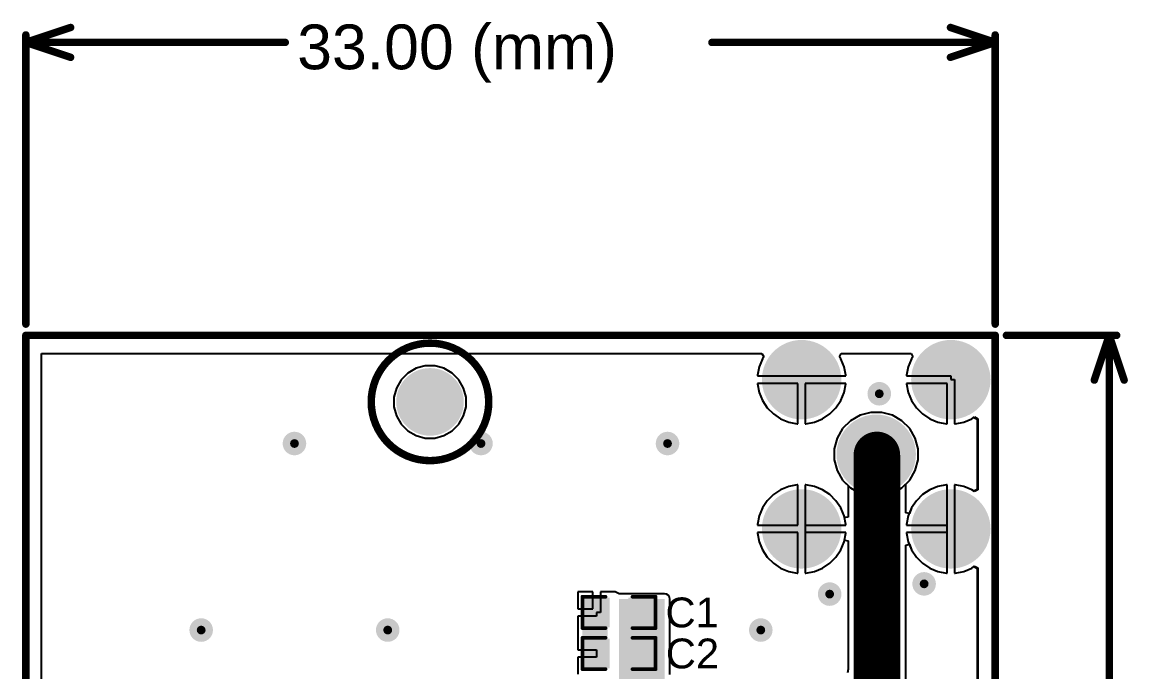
# Model space of a CAD drawing. Header units: millimetres. Extents: x -0.01 to 1.51, y -0.14 to 2.37.
# Drawn here: x -0.005 to 1.477, y 1.503 to 2.374 of the extents above; entities that cross this region are included whole.
import ezdxf

# ---------------------------------------------------------------- set-up
doc = ezdxf.new("R2010")
doc.units = ezdxf.units.MM
doc.header["$MEASUREMENT"] = 0
for name, color, linetype in [('BottomLayer', 5, 'Continuous'), ('BottomSolder', 6, 'Continuous'), ('Mechanical1', 6, 'Continuous'), ('Mechanical2', 216, 'Continuous'), ('MultiLayer', 9, 'Continuous'), ('PadHoleLayer', 156, 'Continuous'), ('TopLayer', 1, 'Continuous'), ('TopOverlay', 2, 'Continuous'), ('TopPaste', 8, 'Continuous'), ('TopSolder', 216, 'Continuous'), ('ViaHoleLayer', 16, 'Continuous')]:
    doc.layers.add(name, color=color, linetype=linetype)
doc.styles.add('Arial', font='', dxfattribs={"height": 0.2})
doc.styles.get('Arial').set_extended_font_data('Arial')

# ---------------------------------------------------------------- blocks, each defined once
blk = doc.blocks.new('HJ_SMA508__B_6')
at = {"layer": 'BottomLayer'}
h = blk.add_hatch(color=5, dxfattribs=at)
edge = h.paths.add_edge_path()
edge.add_arc((-0.1, 0.1), 0.0492, 0, 360)
h = blk.add_hatch(color=5, dxfattribs=at)
edge = h.paths.add_edge_path()
edge.add_arc((0.1, 0.1), 0.0492, 0, 360)
h = blk.add_hatch(color=5, dxfattribs=at)
edge = h.paths.add_edge_path()
edge.add_arc((0, 0), 0.0492, 0, 360)
h = blk.add_hatch(color=5, dxfattribs=at)
edge = h.paths.add_edge_path()
edge.add_arc((-0.1, -0.1), 0.0492, 0, 360)
h = blk.add_hatch(color=5, dxfattribs=at)
edge = h.paths.add_edge_path()
edge.add_arc((0.1, -0.1), 0.0492, 0, 360)
at = {"layer": 'BottomSolder'}
h = blk.add_hatch(color=6, dxfattribs=at)
edge = h.paths.add_edge_path()
edge.add_arc((-0.1, 0.1), 0.0532, 0, 360)
h = blk.add_hatch(color=6, dxfattribs=at)
edge = h.paths.add_edge_path()
edge.add_arc((0.1, 0.1), 0.0532, 0, 360)
h = blk.add_hatch(color=6, dxfattribs=at)
edge = h.paths.add_edge_path()
edge.add_arc((0, 0), 0.0532, 0, 360)
h = blk.add_hatch(color=6, dxfattribs=at)
edge = h.paths.add_edge_path()
edge.add_arc((-0.1, -0.1), 0.0532, 0, 360)
h = blk.add_hatch(color=6, dxfattribs=at)
edge = h.paths.add_edge_path()
edge.add_arc((0.1, -0.1), 0.0532, 0, 360)
at = {"layer": 'MultiLayer'}
h = blk.add_hatch(color=9, dxfattribs=at)
edge = h.paths.add_edge_path()
edge.add_arc((-0.1, 0.1), 0.0492, 0, 360)
h = blk.add_hatch(color=9, dxfattribs=at)
edge = h.paths.add_edge_path()
edge.add_arc((0.1, 0.1), 0.0492, 0, 360)
h = blk.add_hatch(color=9, dxfattribs=at)
edge = h.paths.add_edge_path()
edge.add_arc((0, 0), 0.0492, 0, 360)
h = blk.add_hatch(color=9, dxfattribs=at)
edge = h.paths.add_edge_path()
edge.add_arc((-0.1, -0.1), 0.0492, 0, 360)
h = blk.add_hatch(color=9, dxfattribs=at)
edge = h.paths.add_edge_path()
edge.add_arc((0.1, -0.1), 0.0492, 0, 360)
at = {"layer": 'PadHoleLayer'}
h = blk.add_hatch(color=156, dxfattribs=at)
edge = h.paths.add_edge_path()
edge.add_arc((-0.1, 0.1), 0.0295, 0, 360)
h = blk.add_hatch(color=156, dxfattribs=at)
edge = h.paths.add_edge_path()
edge.add_arc((0.1, 0.1), 0.0295, 0, 360)
h = blk.add_hatch(color=156, dxfattribs=at)
edge = h.paths.add_edge_path()
edge.add_arc((0, 0), 0.0276, 0, 360)
h = blk.add_hatch(color=156, dxfattribs=at)
edge = h.paths.add_edge_path()
edge.add_arc((-0.1, -0.1), 0.0295, 0, 360)
h = blk.add_hatch(color=156, dxfattribs=at)
edge = h.paths.add_edge_path()
edge.add_arc((0.1, -0.1), 0.0295, 0, 360)
at = {"layer": 'TopLayer'}
h = blk.add_hatch(color=1, dxfattribs=at)
edge = h.paths.add_edge_path()
edge.add_arc((-0.1, 0.1), 0.0492, 0, 360)
h = blk.add_hatch(color=1, dxfattribs=at)
edge = h.paths.add_edge_path()
edge.add_arc((0.1, 0.1), 0.0492, 0, 360)
h = blk.add_hatch(color=1, dxfattribs=at)
edge = h.paths.add_edge_path()
edge.add_arc((0, 0), 0.0492, 0, 360)
h = blk.add_hatch(color=1, dxfattribs=at)
edge = h.paths.add_edge_path()
edge.add_arc((-0.1, -0.1), 0.0492, 0, 360)
h = blk.add_hatch(color=1, dxfattribs=at)
edge = h.paths.add_edge_path()
edge.add_arc((0.1, -0.1), 0.0492, 0, 360)
at = {"layer": 'TopSolder'}
h = blk.add_hatch(color=216, dxfattribs=at)
edge = h.paths.add_edge_path()
edge.add_arc((-0.1, 0.1), 0.0532, 0, 360)
h = blk.add_hatch(color=216, dxfattribs=at)
edge = h.paths.add_edge_path()
edge.add_arc((0.1, 0.1), 0.0532, 0, 360)
h = blk.add_hatch(color=216, dxfattribs=at)
edge = h.paths.add_edge_path()
edge.add_arc((0, 0), 0.0532, 0, 360)
h = blk.add_hatch(color=216, dxfattribs=at)
edge = h.paths.add_edge_path()
edge.add_arc((-0.1, -0.1), 0.0532, 0, 360)
h = blk.add_hatch(color=216, dxfattribs=at)
edge = h.paths.add_edge_path()
edge.add_arc((0.1, -0.1), 0.0532, 0, 360)
blk = doc.blocks.new('C___0603_8')
at = {"layer": 'TopLayer'}
for points in [[(-0.015, 0.0175), (-0.015, -0.0175), (-0.045, -0.0175), (-0.045, 0.0175)], [(0.045, 0.0175), (0.045, -0.0175), (0.015, -0.0175), (0.015, 0.0175)]]:
    blk.add_hatch(color=1, dxfattribs=at).paths.add_polyline_path(points)
at = {"layer": 'TopPaste'}
for points in [[(-0.015, 0.0175), (-0.015, -0.0175), (-0.045, -0.0175), (-0.045, 0.0175)], [(0.045, 0.0175), (0.045, -0.0175), (0.015, -0.0175), (0.015, 0.0175)]]:
    blk.add_hatch(color=8, dxfattribs=at).paths.add_polyline_path(points)
at = {"layer": 'TopSolder'}
for points in [[(-0.0126, 0.0199), (-0.0126, -0.0199), (-0.0474, -0.0199), (-0.0474, 0.0199)], [(0.0474, 0.0199), (0.0474, -0.0199), (0.0126, -0.0199), (0.0126, 0.0199)]]:
    blk.add_hatch(color=216, dxfattribs=at).paths.add_polyline_path(points)
at = {"layer": 'TopOverlay', "const_width": 0.005}
for points in [[(-0.049, 0.021), (-0.049, -0.021)], [(-0.018, 0.021), (-0.049, 0.021)], [(0.049, 0.021), (0.018, 0.021)], [(0.049, 0.021), (0.049, -0.021)], [(-0.018, -0.021), (-0.049, -0.021)], [(0.049, -0.021), (0.018, -0.021)]]:
    blk.add_lwpolyline(points, dxfattribs=at)
at = {"layer": 'TopOverlay', "const_width": 0.0025}
for points in [[(-0.0503, 0.021, 1), (-0.0478, 0.021, 1)], [(-0.0503, 0.021, 1), (-0.0478, 0.021, 1)], [(-0.0192, 0.021, 1), (-0.0168, 0.021, 1)], [(0.0168, 0.021, 1), (0.0192, 0.021, 1)], [(0.0478, 0.021, 1), (0.0503, 0.021, 1)], [(0.0478, 0.021, 1), (0.0503, 0.021, 1)], [(-0.0503, -0.021, 1), (-0.0478, -0.021, 1)], [(-0.0503, -0.021, 1), (-0.0478, -0.021, 1)], [(-0.0192, -0.021, 1), (-0.0168, -0.021, 1)], [(0.0168, -0.021, 1), (0.0192, -0.021, 1)], [(0.0478, -0.021, 1), (0.0503, -0.021, 1)], [(0.0478, -0.021, 1), (0.0503, -0.021, 1)]]:
    blk.add_lwpolyline(points, format="xyb", close=True, dxfattribs=at)
blk = doc.blocks.new('C___0603_9')
at = {"layer": 'TopLayer'}
for points in [[(-0.015, 0.0175), (-0.015, -0.0175), (-0.045, -0.0175), (-0.045, 0.0175)], [(0.045, 0.0175), (0.045, -0.0175), (0.015, -0.0175), (0.015, 0.0175)]]:
    blk.add_hatch(color=1, dxfattribs=at).paths.add_polyline_path(points)
at = {"layer": 'TopPaste'}
for points in [[(-0.015, 0.0175), (-0.015, -0.0175), (-0.045, -0.0175), (-0.045, 0.0175)], [(0.045, 0.0175), (0.045, -0.0175), (0.015, -0.0175), (0.015, 0.0175)]]:
    blk.add_hatch(color=8, dxfattribs=at).paths.add_polyline_path(points)
at = {"layer": 'TopSolder'}
for points in [[(-0.0126, 0.0199), (-0.0126, -0.0199), (-0.0474, -0.0199), (-0.0474, 0.0199)], [(0.0474, 0.0199), (0.0474, -0.0199), (0.0126, -0.0199), (0.0126, 0.0199)]]:
    blk.add_hatch(color=216, dxfattribs=at).paths.add_polyline_path(points)
at = {"layer": 'TopOverlay', "const_width": 0.005}
for points in [[(-0.049, -0.021), (-0.049, 0.021)], [(-0.049, 0.021), (-0.018, 0.021)], [(0.018, 0.021), (0.049, 0.021)], [(0.049, -0.021), (0.049, 0.021)], [(-0.049, -0.021), (-0.018, -0.021)], [(0.018, -0.021), (0.049, -0.021)]]:
    blk.add_lwpolyline(points, dxfattribs=at)
at = {"layer": 'TopOverlay', "const_width": 0.0025}
for points in [[(-0.0503, 0.021, 1), (-0.0478, 0.021, 1)], [(-0.0503, 0.021, 1), (-0.0478, 0.021, 1)], [(-0.0192, 0.021, 1), (-0.0168, 0.021, 1)], [(0.0168, 0.021, 1), (0.0192, 0.021, 1)], [(0.0478, 0.021, 1), (0.0503, 0.021, 1)], [(0.0478, 0.021, 1), (0.0503, 0.021, 1)], [(-0.0503, -0.021, 1), (-0.0478, -0.021, 1)], [(-0.0503, -0.021, 1), (-0.0478, -0.021, 1)], [(-0.0192, -0.021, 1), (-0.0168, -0.021, 1)], [(0.0168, -0.021, 1), (0.0192, -0.021, 1)], [(0.0478, -0.021, 1), (0.0503, -0.021, 1)], [(0.0478, -0.021, 1), (0.0503, -0.021, 1)]]:
    blk.add_lwpolyline(points, format="xyb", close=True, dxfattribs=at)

msp = doc.modelspace()

# ---------------------------------------------------------------- hatches: boundary and pattern name
at = {"layer": 'BottomLayer'}
h = msp.add_hatch(color=5, dxfattribs=at)
edge = h.paths.add_edge_path()
edge.add_arc((0.5417, 1.8652), 0.0413, 0, 360)
h = msp.add_hatch(color=5, dxfattribs=at)
edge = h.paths.add_edge_path()
edge.add_arc((1.1438, 1.8761), 0.0118, 0, 360)
h = msp.add_hatch(color=5, dxfattribs=at)
edge = h.paths.add_edge_path()
edge.add_arc((0.36, 1.8094), 0.0118, 0, 360)
h = msp.add_hatch(color=5, dxfattribs=at)
edge = h.paths.add_edge_path()
edge.add_arc((0.61, 1.8094), 0.0118, 0, 360)
h = msp.add_hatch(color=5, dxfattribs=at)
edge = h.paths.add_edge_path()
edge.add_arc((0.86, 1.8094), 0.0118, 0, 360)
h = msp.add_hatch(color=5, dxfattribs=at)
edge = h.paths.add_edge_path()
edge.add_arc((1.2039, 1.6213), 0.0118, 0, 360)
h = msp.add_hatch(color=5, dxfattribs=at)
edge = h.paths.add_edge_path()
edge.add_arc((1.0773, 1.6076), 0.0118, 0, 360)
h = msp.add_hatch(color=5, dxfattribs=at)
edge = h.paths.add_edge_path()
edge.add_arc((0.235, 1.5594), 0.0118, 0, 360)
h = msp.add_hatch(color=5, dxfattribs=at)
edge = h.paths.add_edge_path()
edge.add_arc((0.485, 1.5594), 0.0118, 0, 360)
h = msp.add_hatch(color=5, dxfattribs=at)
edge = h.paths.add_edge_path()
edge.add_arc((0.985, 1.5594), 0.0118, 0, 360)
at = {"layer": 'BottomSolder'}
h = msp.add_hatch(color=6, dxfattribs=at)
edge = h.paths.add_edge_path()
edge.add_arc((0.5417, 1.8652), 0.0453, 0, 360)
h = msp.add_hatch(color=6, dxfattribs=at)
edge = h.paths.add_edge_path()
edge.add_arc((1.1438, 1.8761), 0.0158, 0, 360)
h = msp.add_hatch(color=6, dxfattribs=at)
edge = h.paths.add_edge_path()
edge.add_arc((0.36, 1.8094), 0.0158, 0, 360)
h = msp.add_hatch(color=6, dxfattribs=at)
edge = h.paths.add_edge_path()
edge.add_arc((0.61, 1.8094), 0.0158, 0, 360)
h = msp.add_hatch(color=6, dxfattribs=at)
edge = h.paths.add_edge_path()
edge.add_arc((0.86, 1.8094), 0.0158, 0, 360)
h = msp.add_hatch(color=6, dxfattribs=at)
edge = h.paths.add_edge_path()
edge.add_arc((1.2039, 1.6213), 0.0158, 0, 360)
h = msp.add_hatch(color=6, dxfattribs=at)
edge = h.paths.add_edge_path()
edge.add_arc((1.0773, 1.6076), 0.0158, 0, 360)
h = msp.add_hatch(color=6, dxfattribs=at)
edge = h.paths.add_edge_path()
edge.add_arc((0.235, 1.5594), 0.0158, 0, 360)
h = msp.add_hatch(color=6, dxfattribs=at)
edge = h.paths.add_edge_path()
edge.add_arc((0.485, 1.5594), 0.0158, 0, 360)
h = msp.add_hatch(color=6, dxfattribs=at)
edge = h.paths.add_edge_path()
edge.add_arc((0.985, 1.5594), 0.0158, 0, 360)
at = {"layer": 'MultiLayer'}
h = msp.add_hatch(color=9, dxfattribs=at)
edge = h.paths.add_edge_path()
edge.add_arc((0.5417, 1.8652), 0.0413, 0, 360)
at = {"layer": 'PadHoleLayer'}
h = msp.add_hatch(color=156, dxfattribs=at)
edge = h.paths.add_edge_path()
edge.add_arc((0.5417, 1.8652), 0.0413, 0, 360)
at = {"layer": 'TopLayer'}
h = msp.add_hatch(color=1, dxfattribs=at)
edge = h.paths.add_edge_path()
edge.add_arc((0.5417, 1.8652), 0.0413, 0, 360)
h = msp.add_hatch(color=1, dxfattribs=at)
edge = h.paths.add_edge_path()
edge.add_arc((1.1438, 1.8761), 0.0118, 0, 360)
h = msp.add_hatch(color=1, dxfattribs=at)
edge = h.paths.add_edge_path()
edge.add_arc((0.36, 1.8094), 0.0118, 0, 360)
h = msp.add_hatch(color=1, dxfattribs=at)
edge = h.paths.add_edge_path()
edge.add_arc((0.61, 1.8094), 0.0118, 0, 360)
h = msp.add_hatch(color=1, dxfattribs=at)
edge = h.paths.add_edge_path()
edge.add_arc((0.86, 1.8094), 0.0118, 0, 360)
h = msp.add_hatch(color=1, dxfattribs=at)
edge = h.paths.add_edge_path()
edge.add_arc((1.2039, 1.6213), 0.0118, 0, 360)
h = msp.add_hatch(color=1, dxfattribs=at)
edge = h.paths.add_edge_path()
edge.add_arc((1.0773, 1.6076), 0.0118, 0, 360)
for points in [[(0.746, 1.509), (0.78, 1.509), (0.78, 1.603), (0.746, 1.603)], [(0.795, 1.356), (0.856, 1.356), (0.856, 1.601), (0.795, 1.601)]]:
    msp.add_hatch(color=1, dxfattribs=at).paths.add_polyline_path(points)
h = msp.add_hatch(color=1, dxfattribs=at)
edge = h.paths.add_edge_path()
edge.add_arc((0.235, 1.5594), 0.0118, 0, 360)
h = msp.add_hatch(color=1, dxfattribs=at)
edge = h.paths.add_edge_path()
edge.add_arc((0.485, 1.5594), 0.0118, 0, 360)
h = msp.add_hatch(color=1, dxfattribs=at)
edge = h.paths.add_edge_path()
edge.add_arc((0.985, 1.5594), 0.0118, 0, 360)
at = {"layer": 'TopSolder'}
h = msp.add_hatch(color=216, dxfattribs=at)
edge = h.paths.add_edge_path()
edge.add_arc((0.5417, 1.8652), 0.0453, 0, 360)
h = msp.add_hatch(color=216, dxfattribs=at)
edge = h.paths.add_edge_path()
edge.add_arc((1.1438, 1.8761), 0.0158, 0, 360)
h = msp.add_hatch(color=216, dxfattribs=at)
edge = h.paths.add_edge_path()
edge.add_arc((0.36, 1.8094), 0.0158, 0, 360)
h = msp.add_hatch(color=216, dxfattribs=at)
edge = h.paths.add_edge_path()
edge.add_arc((0.61, 1.8094), 0.0158, 0, 360)
h = msp.add_hatch(color=216, dxfattribs=at)
edge = h.paths.add_edge_path()
edge.add_arc((0.86, 1.8094), 0.0158, 0, 360)
h = msp.add_hatch(color=216, dxfattribs=at)
edge = h.paths.add_edge_path()
edge.add_arc((1.2039, 1.6213), 0.0158, 0, 360)
h = msp.add_hatch(color=216, dxfattribs=at)
edge = h.paths.add_edge_path()
edge.add_arc((1.0773, 1.6076), 0.0158, 0, 360)
h = msp.add_hatch(color=216, dxfattribs=at)
edge = h.paths.add_edge_path()
edge.add_arc((0.235, 1.5594), 0.0158, 0, 360)
h = msp.add_hatch(color=216, dxfattribs=at)
edge = h.paths.add_edge_path()
edge.add_arc((0.485, 1.5594), 0.0158, 0, 360)
h = msp.add_hatch(color=216, dxfattribs=at)
edge = h.paths.add_edge_path()
edge.add_arc((0.985, 1.5594), 0.0158, 0, 360)
at = {"layer": 'ViaHoleLayer'}
h = msp.add_hatch(color=16, dxfattribs=at)
edge = h.paths.add_edge_path()
edge.add_arc((1.1438, 1.8761), 0.00591, 0, 360)
h = msp.add_hatch(color=16, dxfattribs=at)
edge = h.paths.add_edge_path()
edge.add_arc((0.36, 1.8094), 0.00591, 0, 360)
h = msp.add_hatch(color=16, dxfattribs=at)
edge = h.paths.add_edge_path()
edge.add_arc((0.61, 1.8094), 0.00591, 0, 360)
h = msp.add_hatch(color=16, dxfattribs=at)
edge = h.paths.add_edge_path()
edge.add_arc((0.86, 1.8094), 0.00591, 0, 360)
h = msp.add_hatch(color=16, dxfattribs=at)
edge = h.paths.add_edge_path()
edge.add_arc((1.2039, 1.6213), 0.00591, 0, 360)
h = msp.add_hatch(color=16, dxfattribs=at)
edge = h.paths.add_edge_path()
edge.add_arc((1.0773, 1.6076), 0.00591, 0, 360)
h = msp.add_hatch(color=16, dxfattribs=at)
edge = h.paths.add_edge_path()
edge.add_arc((0.235, 1.5594), 0.00591, 0, 360)
h = msp.add_hatch(color=16, dxfattribs=at)
edge = h.paths.add_edge_path()
edge.add_arc((0.485, 1.5594), 0.00591, 0, 360)
h = msp.add_hatch(color=16, dxfattribs=at)
edge = h.paths.add_edge_path()
edge.add_arc((0.985, 1.5594), 0.00591, 0, 360)

# ---------------------------------------------------------------- linework, layer by layer
at = {"layer": 'BottomLayer'}
for p, q in [((0.021, 0.046), (0.021, 1.93)), ((0.021, 1.93), (0.9866, 1.93)), ((0.9866, 1.93), (0.9889, 1.9256)), ((1.0905, 1.9256), (1.0928, 1.93)), ((1.0928, 1.93), (1.1866, 1.93)), ((1.1866, 1.93), (1.1889, 1.9256)), ((0.5353, 1.9135), (0.523, 1.9102)), ((0.548, 1.9135), (0.5353, 1.9135)), ((0.5603, 1.9102), (0.548, 1.9135)), ((0.9827, 1.9123), (0.9805, 1.9008)), ((0.9872, 1.923), (0.9827, 1.9123)), ((0.9889, 1.9256), (0.9872, 1.923)), ((1.0922, 1.923), (1.0905, 1.9256)), ((1.0966, 1.9123), (1.0922, 1.923)), ((1.0989, 1.9008), (1.0966, 1.9123)), ((1.1827, 1.9123), (1.1805, 1.9008)), ((1.1872, 1.923), (1.1827, 1.9123)), ((1.1889, 1.9256), (1.1872, 1.923)), ((0.512, 1.9039), (0.503, 1.8949)), ((0.523, 1.9102), (0.512, 1.9039)), ((0.5713, 1.9039), (0.5603, 1.9102)), ((0.5803, 1.8949), (0.5713, 1.9039)), ((0.9805, 1.9008), (0.9805, 1.9)), ((0.9805, 1.9), (1.0397, 1.9)), ((1.0397, 1.9), (1.0989, 1.9)), ((1.0989, 1.9), (1.0989, 1.9008)), ((1.1805, 1.9008), (1.1805, 1.9)), ((1.1805, 1.9), (1.2397, 1.9)), ((1.2397, 1.9), (1.2397, 1.895)), ((0.4966, 1.8838), (0.4933, 1.8715)), ((0.503, 1.8949), (0.4966, 1.8838)), ((0.5867, 1.8838), (0.5803, 1.8949)), ((0.59, 1.8715), (0.5867, 1.8838)), ((1.0347, 1.89), (0.9805, 1.89)), ((0.9805, 1.89), (0.9805, 1.8892)), ((0.9805, 1.8892), (0.9827, 1.8777)), ((1.0347, 1.8358), (1.0347, 1.89)), ((1.0989, 1.89), (1.0447, 1.89)), ((1.0447, 1.89), (1.0447, 1.8358)), ((1.0966, 1.8777), (1.0989, 1.8892)), ((1.0989, 1.8892), (1.0989, 1.89)), ((1.2347, 1.89), (1.1805, 1.89)), ((1.1805, 1.89), (1.1805, 1.8892)), ((1.1805, 1.8892), (1.1827, 1.8777)), ((1.2347, 1.8358), (1.2347, 1.89)), ((1.2397, 1.895), (1.2447, 1.895)), ((1.2447, 1.895), (1.2447, 1.8358)), ((0.4933, 1.8715), (0.4933, 1.8588)), ((0.59, 1.8588), (0.59, 1.8715)), ((0.9827, 1.8777), (0.9872, 1.867)), ((1.0922, 1.867), (1.0966, 1.8777)), ((1.1827, 1.8777), (1.1872, 1.867)), ((0.4933, 1.8588), (0.4966, 1.8465)), ((0.5867, 1.8465), (0.59, 1.8588)), ((0.9872, 1.867), (0.9937, 1.8573)), ((0.9937, 1.8573), (1.0019, 1.849)), ((1.0774, 1.849), (1.0857, 1.8573)), ((1.0857, 1.8573), (1.0922, 1.867)), ((1.1872, 1.867), (1.1937, 1.8573)), ((1.1937, 1.8573), (1.2019, 1.849)), ((0.4966, 1.8465), (0.503, 1.8355)), ((0.5803, 1.8355), (0.5867, 1.8465)), ((1.0019, 1.849), (1.0116, 1.8425)), ((1.0116, 1.8425), (1.0224, 1.8381)), ((1.0224, 1.8381), (1.0339, 1.8358)), ((1.0455, 1.8358), (1.057, 1.8381)), ((1.057, 1.8381), (1.0677, 1.8425)), ((1.0677, 1.8425), (1.0774, 1.849)), ((1.1052, 1.84), (1.0947, 1.8295)), ((1.118, 1.8474), (1.1052, 1.84)), ((1.1323, 1.8512), (1.118, 1.8474)), ((1.1471, 1.8512), (1.1323, 1.8512)), ((1.1614, 1.8474), (1.1471, 1.8512)), ((1.1742, 1.84), (1.1614, 1.8474)), ((1.1847, 1.8295), (1.1742, 1.84)), ((1.2019, 1.849), (1.2116, 1.8425)), ((1.2116, 1.8425), (1.2224, 1.8381)), ((1.2224, 1.8381), (1.2339, 1.8358)), ((1.2455, 1.8358), (1.257, 1.8381)), ((1.257, 1.8381), (1.2677, 1.8425)), ((1.2677, 1.8425), (1.2706, 1.8444)), ((1.2706, 1.8444), (1.275, 1.8421)), ((1.275, 1.8421), (1.275, 1.7479)), ((0.503, 1.8355), (0.512, 1.8265)), ((0.512, 1.8265), (0.523, 1.8201)), ((0.5603, 1.8201), (0.5713, 1.8265)), ((0.5713, 1.8265), (0.5803, 1.8355)), ((1.0339, 1.8358), (1.0347, 1.8358)), ((1.0447, 1.8358), (1.0455, 1.8358)), ((1.0947, 1.8295), (1.0873, 1.8167)), ((1.1921, 1.8167), (1.1847, 1.8295)), ((1.2339, 1.8358), (1.2347, 1.8358)), ((1.2447, 1.8358), (1.2455, 1.8358)), ((0.523, 1.8201), (0.5353, 1.8168)), ((0.5353, 1.8168), (0.548, 1.8168)), ((0.548, 1.8168), (0.5603, 1.8201)), ((1.0873, 1.8167), (1.0835, 1.8024)), ((1.1959, 1.8024), (1.1921, 1.8167)), ((1.0835, 1.8024), (1.0835, 1.7876)), ((1.1959, 1.7876), (1.1959, 1.8024)), ((1.0835, 1.7876), (1.0873, 1.7733)), ((1.1921, 1.7733), (1.1959, 1.7876)), ((1.0873, 1.7733), (1.0947, 1.7605)), ((1.1847, 1.7605), (1.1921, 1.7733)), ((1.0224, 1.7519), (1.0116, 1.7475)), ((1.0339, 1.7542), (1.0224, 1.7519)), ((1.0347, 1.7542), (1.0339, 1.7542)), ((1.0347, 1.7), (1.0347, 1.7542)), ((1.0455, 1.7542), (1.0447, 1.7542)), ((1.0447, 1.7542), (1.0447, 1.7)), ((1.057, 1.7519), (1.0455, 1.7542)), ((1.0677, 1.7475), (1.057, 1.7519)), ((1.0947, 1.7605), (1.1052, 1.75)), ((1.1052, 1.75), (1.118, 1.7426)), ((1.1614, 1.7426), (1.1742, 1.75)), ((1.1742, 1.75), (1.1847, 1.7605)), ((1.2224, 1.7519), (1.2116, 1.7475)), ((1.2339, 1.7542), (1.2224, 1.7519)), ((1.2347, 1.7542), (1.2339, 1.7542)), ((1.2347, 1.7), (1.2347, 1.7542)), ((1.2455, 1.7542), (1.2447, 1.7542)), ((1.2447, 1.7542), (1.2447, 1.695)), ((1.257, 1.7519), (1.2455, 1.7542)), ((1.2677, 1.7475), (1.257, 1.7519)), ((1.0019, 1.741), (0.9937, 1.7327)), ((1.0116, 1.7475), (1.0019, 1.741)), ((1.0774, 1.741), (1.0677, 1.7475)), ((1.0857, 1.7327), (1.0774, 1.741)), ((1.118, 1.7426), (1.1323, 1.7388)), ((1.1323, 1.7388), (1.1471, 1.7388)), ((1.1471, 1.7388), (1.1614, 1.7426)), ((1.2019, 1.741), (1.1937, 1.7327)), ((1.2116, 1.7475), (1.2019, 1.741)), ((1.2706, 1.7456), (1.2677, 1.7475)), ((1.275, 1.7479), (1.2706, 1.7456)), ((0.9872, 1.723), (0.9827, 1.7123)), ((0.9937, 1.7327), (0.9872, 1.723)), ((1.0922, 1.723), (1.0857, 1.7327)), ((1.0966, 1.7123), (1.0922, 1.723)), ((1.1872, 1.723), (1.1827, 1.7123)), ((1.1937, 1.7327), (1.1872, 1.723)), ((0.9827, 1.7123), (0.9805, 1.7008)), ((1.0989, 1.7008), (1.0966, 1.7123)), ((1.1827, 1.7123), (1.1805, 1.7008)), ((0.9805, 1.7008), (0.9805, 1.7)), ((0.9805, 1.7), (1.0347, 1.7)), ((1.0347, 1.69), (0.9805, 1.69)), ((0.9805, 1.69), (0.9805, 1.6892)), ((1.0347, 1.6358), (1.0347, 1.69)), ((1.0447, 1.7), (1.0989, 1.7)), ((1.0989, 1.69), (1.0447, 1.69)), ((1.0447, 1.69), (1.0447, 1.6358)), ((1.0989, 1.7), (1.0989, 1.7008)), ((1.0989, 1.6892), (1.0989, 1.69)), ((1.1805, 1.7008), (1.1805, 1.7)), ((1.1805, 1.7), (1.2347, 1.7)), ((1.2347, 1.69), (1.1805, 1.69)), ((1.1805, 1.69), (1.1805, 1.6892)), ((1.2347, 1.6358), (1.2347, 1.69)), ((1.2447, 1.695), (1.2447, 1.6358)), ((0.9805, 1.6892), (0.9827, 1.6777)), ((0.9827, 1.6777), (0.9872, 1.667)), ((1.0922, 1.667), (1.0966, 1.6777)), ((1.0966, 1.6777), (1.0989, 1.6892)), ((1.1805, 1.6892), (1.1827, 1.6777)), ((1.1827, 1.6777), (1.1872, 1.667)), ((0.9872, 1.667), (0.9937, 1.6573)), ((1.0857, 1.6573), (1.0922, 1.667)), ((1.1872, 1.667), (1.1937, 1.6573)), ((0.9937, 1.6573), (1.0019, 1.649)), ((1.0019, 1.649), (1.0116, 1.6425)), ((1.0677, 1.6425), (1.0774, 1.649)), ((1.0774, 1.649), (1.0857, 1.6573)), ((1.1937, 1.6573), (1.2019, 1.649)), ((1.2019, 1.649), (1.2116, 1.6425)), ((1.0116, 1.6425), (1.0224, 1.6381)), ((1.0224, 1.6381), (1.0339, 1.6358)), ((1.0339, 1.6358), (1.0347, 1.6358)), ((1.0447, 1.6358), (1.0455, 1.6358)), ((1.0455, 1.6358), (1.057, 1.6381)), ((1.057, 1.6381), (1.0677, 1.6425)), ((1.2116, 1.6425), (1.2224, 1.6381)), ((1.2224, 1.6381), (1.2339, 1.6358)), ((1.2339, 1.6358), (1.2347, 1.6358)), ((1.2447, 1.6358), (1.2455, 1.6358)), ((1.2455, 1.6358), (1.257, 1.6381)), ((1.257, 1.6381), (1.2677, 1.6425)), ((1.2677, 1.6425), (1.2706, 1.6444)), ((1.2706, 1.6444), (1.275, 1.6421)), ((1.275, 1.6421), (1.275, 0.046))]:
    msp.add_line(p, q, dxfattribs=at)
at = {"layer": 'Mechanical1', "const_width": 0.01}
for points in [[(0, 2.347), (0.06, 2.367)], [(1.2392, 2.367), (1.2992, 2.347)], [(0, 1.9694), (0, 2.357)], [(1.2992, 1.9694), (1.2992, 2.357)], [(0, 2.347), (0.06, 2.327)], [(0, 2.347), (0.3477, 2.347)], [(0.9195, 2.347), (1.2992, 2.347)], [(1.2392, 2.327), (1.2992, 2.347)], [(1.3142, 1.9544), (1.462, 1.9544)], [(1.432, 1.8944), (1.452, 1.9544)], [(1.452, 1.9544), (1.472, 1.8944)], [(1.452, 1.1811), (1.452, 1.9544)]]:
    msp.add_lwpolyline(points, dxfattribs=at)
at = {"layer": 'Mechanical1', "const_width": 0.005}
for points in [[(0.0575, 2.367, 1), (0.0625, 2.367, 1)], [(1.2367, 2.367, 1), (1.2417, 2.367, 1)], [(-0.0025, 2.357, 1), (0.0025, 2.357, 1)], [(1.2967, 2.357, 1), (1.3017, 2.357, 1)], [(-0.0025, 2.347, 1), (0.0025, 2.347, 1)], [(-0.0025, 2.347, 1), (0.0025, 2.347, 1)], [(-0.0025, 2.347, 1), (0.0025, 2.347, 1)], [(0.3452, 2.347, 1), (0.3502, 2.347, 1)], [(0.917, 2.347, 1), (0.922, 2.347, 1)], [(1.2967, 2.347, 1), (1.3017, 2.347, 1)], [(1.2967, 2.347, 1), (1.3017, 2.347, 1)], [(1.2967, 2.347, 1), (1.3017, 2.347, 1)], [(0.0575, 2.327, 1), (0.0625, 2.327, 1)], [(1.2367, 2.327, 1), (1.2417, 2.327, 1)], [(-0.0025, 1.9694, 1), (0.0025, 1.9694, 1)], [(1.2967, 1.9694, 1), (1.3017, 1.9694, 1)], [(1.3117, 1.9544, 1), (1.3167, 1.9544, 1)], [(1.4495, 1.9544, 1), (1.4545, 1.9544, 1)], [(1.4495, 1.9544, 1), (1.4545, 1.9544, 1)], [(1.4495, 1.9544, 1), (1.4545, 1.9544, 1)], [(1.4595, 1.9544, 1), (1.4645, 1.9544, 1)], [(1.4295, 1.8944, 1), (1.4345, 1.8944, 1)], [(1.4695, 1.8944, 1), (1.4745, 1.8944, 1)]]:
    msp.add_lwpolyline(points, format="xyb", close=True, dxfattribs=at)
at = {"layer": 'Mechanical2', "const_width": 0.01}
for points in [[(0, 1.9544), (1.2992, 1.9544)], [(0, 0), (0, 1.9544)], [(1.2992, 0), (1.2992, 1.9544)]]:
    msp.add_lwpolyline(points, dxfattribs=at)
at = {"layer": 'Mechanical2', "const_width": 0.005}
for points in [[(-0.0025, 1.9544, 1), (0.0025, 1.9544, 1)], [(-0.0025, 1.9544, 1), (0.0025, 1.9544, 1)], [(1.2967, 1.9544, 1), (1.3017, 1.9544, 1)], [(1.2967, 1.9544, 1), (1.3017, 1.9544, 1)]]:
    msp.add_lwpolyline(points, format="xyb", close=True, dxfattribs=at)
at = {"layer": 'TopLayer'}
for p, q in [((0.021, 0.046), (0.021, 1.93)), ((0.021, 1.93), (0.9866, 1.93)), ((0.9866, 1.93), (0.9889, 1.9256)), ((1.0905, 1.9256), (1.0928, 1.93)), ((1.0928, 1.93), (1.1866, 1.93)), ((1.1866, 1.93), (1.1889, 1.9256)), ((0.5353, 1.9135), (0.523, 1.9102)), ((0.548, 1.9135), (0.5353, 1.9135)), ((0.5603, 1.9102), (0.548, 1.9135)), ((0.9827, 1.9123), (0.9805, 1.9008)), ((0.9872, 1.923), (0.9827, 1.9123)), ((0.9889, 1.9256), (0.9872, 1.923)), ((1.0922, 1.923), (1.0905, 1.9256)), ((1.0966, 1.9123), (1.0922, 1.923)), ((1.0989, 1.9008), (1.0966, 1.9123)), ((1.1827, 1.9123), (1.1805, 1.9008)), ((1.1872, 1.923), (1.1827, 1.9123)), ((1.1889, 1.9256), (1.1872, 1.923)), ((0.512, 1.9039), (0.503, 1.8949)), ((0.523, 1.9102), (0.512, 1.9039)), ((0.5713, 1.9039), (0.5603, 1.9102)), ((0.5803, 1.8949), (0.5713, 1.9039)), ((0.9805, 1.9008), (0.9805, 1.9)), ((0.9805, 1.9), (1.0397, 1.9)), ((1.0397, 1.9), (1.0989, 1.9)), ((1.0989, 1.9), (1.0989, 1.9008)), ((1.1805, 1.9008), (1.1805, 1.9)), ((1.1805, 1.9), (1.2397, 1.9)), ((1.2397, 1.9), (1.2397, 1.895)), ((0.4966, 1.8838), (0.4933, 1.8715)), ((0.503, 1.8949), (0.4966, 1.8838)), ((0.5867, 1.8838), (0.5803, 1.8949)), ((0.59, 1.8715), (0.5867, 1.8838)), ((1.0347, 1.89), (0.9805, 1.89)), ((0.9805, 1.89), (0.9805, 1.8892)), ((0.9805, 1.8892), (0.9827, 1.8777)), ((1.0347, 1.8358), (1.0347, 1.89)), ((1.0989, 1.89), (1.0447, 1.89)), ((1.0447, 1.89), (1.0447, 1.8358)), ((1.0966, 1.8777), (1.0989, 1.8892)), ((1.0989, 1.8892), (1.0989, 1.89)), ((1.2347, 1.89), (1.1805, 1.89)), ((1.1805, 1.89), (1.1805, 1.8892)), ((1.1805, 1.8892), (1.1827, 1.8777)), ((1.2347, 1.8358), (1.2347, 1.89)), ((1.2397, 1.895), (1.2447, 1.895)), ((1.2447, 1.895), (1.2447, 1.8358)), ((0.4933, 1.8715), (0.4933, 1.8588)), ((0.59, 1.8588), (0.59, 1.8715)), ((0.9827, 1.8777), (0.9872, 1.867)), ((1.0922, 1.867), (1.0966, 1.8777)), ((1.1827, 1.8777), (1.1872, 1.867)), ((0.4933, 1.8588), (0.4966, 1.8465)), ((0.5867, 1.8465), (0.59, 1.8588)), ((0.9872, 1.867), (0.9937, 1.8573)), ((0.9937, 1.8573), (1.0019, 1.849)), ((1.0774, 1.849), (1.0857, 1.8573)), ((1.0857, 1.8573), (1.0922, 1.867)), ((1.1872, 1.867), (1.1937, 1.8573)), ((1.1937, 1.8573), (1.2019, 1.849)), ((0.4966, 1.8465), (0.503, 1.8355)), ((0.5803, 1.8355), (0.5867, 1.8465)), ((1.0019, 1.849), (1.0116, 1.8425)), ((1.0116, 1.8425), (1.0224, 1.8381)), ((1.0224, 1.8381), (1.0339, 1.8358)), ((1.0455, 1.8358), (1.057, 1.8381)), ((1.057, 1.8381), (1.0677, 1.8425)), ((1.0677, 1.8425), (1.0774, 1.849)), ((1.1052, 1.84), (1.0947, 1.8295)), ((1.118, 1.8474), (1.1052, 1.84)), ((1.1323, 1.8512), (1.118, 1.8474)), ((1.1471, 1.8512), (1.1323, 1.8512)), ((1.1614, 1.8474), (1.1471, 1.8512)), ((1.1742, 1.84), (1.1614, 1.8474)), ((1.1847, 1.8295), (1.1742, 1.84)), ((1.2019, 1.849), (1.2116, 1.8425)), ((1.2116, 1.8425), (1.2224, 1.8381)), ((1.2224, 1.8381), (1.2339, 1.8358)), ((1.2455, 1.8358), (1.257, 1.8381)), ((1.257, 1.8381), (1.2677, 1.8425)), ((1.2677, 1.8425), (1.2716, 1.8451)), ((1.2716, 1.8451), (1.276, 1.8427)), ((1.276, 1.8427), (1.276, 1.7473)), ((0.503, 1.8355), (0.512, 1.8265)), ((0.512, 1.8265), (0.523, 1.8201)), ((0.5603, 1.8201), (0.5713, 1.8265)), ((0.5713, 1.8265), (0.5803, 1.8355)), ((1.0339, 1.8358), (1.0347, 1.8358)), ((1.0447, 1.8358), (1.0455, 1.8358)), ((1.0947, 1.8295), (1.0873, 1.8167)), ((1.1921, 1.8167), (1.1847, 1.8295)), ((1.2339, 1.8358), (1.2347, 1.8358)), ((1.2447, 1.8358), (1.2455, 1.8358)), ((0.523, 1.8201), (0.5353, 1.8168)), ((0.5353, 1.8168), (0.548, 1.8168)), ((0.548, 1.8168), (0.5603, 1.8201)), ((1.0873, 1.8167), (1.0835, 1.8024)), ((1.1959, 1.8024), (1.1921, 1.8167)), ((1.0835, 1.8024), (1.0835, 1.7876)), ((1.1959, 1.7876), (1.1959, 1.8024)), ((1.0835, 1.7876), (1.0873, 1.7733)), ((1.1921, 1.7733), (1.1959, 1.7876)), ((1.0873, 1.7733), (1.0947, 1.7605)), ((1.1847, 1.7605), (1.1921, 1.7733)), ((1.0224, 1.7519), (1.0116, 1.7475)), ((1.0339, 1.7542), (1.0224, 1.7519)), ((1.0347, 1.7542), (1.0339, 1.7542)), ((1.0347, 1.7), (1.0347, 1.7542)), ((1.0455, 1.7542), (1.0447, 1.7542)), ((1.0447, 1.7542), (1.0447, 1.695)), ((1.057, 1.7519), (1.0455, 1.7542)), ((1.0677, 1.7475), (1.057, 1.7519)), ((1.0947, 1.7605), (1.102, 1.7532)), ((1.102, 1.7532), (1.102, 1.7108)), ((1.1792, 1.755), (1.1847, 1.7605)), ((1.1792, 1.7167), (1.1792, 1.755)), ((1.2224, 1.7519), (1.2116, 1.7475)), ((1.2339, 1.7542), (1.2224, 1.7519)), ((1.2347, 1.7542), (1.2339, 1.7542)), ((1.2347, 1.695), (1.2347, 1.7542)), ((1.2455, 1.7542), (1.2447, 1.7542)), ((1.2447, 1.7542), (1.2447, 1.695)), ((1.257, 1.7519), (1.2455, 1.7542)), ((1.2677, 1.7475), (1.257, 1.7519)), ((1.0019, 1.741), (0.9937, 1.7327)), ((1.0116, 1.7475), (1.0019, 1.741)), ((1.0774, 1.741), (1.0677, 1.7475)), ((1.0857, 1.7327), (1.0774, 1.741)), ((1.2019, 1.741), (1.1937, 1.7327)), ((1.2116, 1.7475), (1.2019, 1.741)), ((1.2716, 1.7449), (1.2677, 1.7475)), ((1.276, 1.7473), (1.2716, 1.7449)), ((0.9872, 1.723), (0.9827, 1.7123)), ((0.9937, 1.7327), (0.9872, 1.723)), ((1.0922, 1.723), (1.0857, 1.7327)), ((1.0966, 1.7123), (1.0922, 1.723)), ((1.1872, 1.723), (1.1842, 1.7157)), ((1.1937, 1.7327), (1.1872, 1.723)), ((0.9827, 1.7123), (0.9805, 1.7008)), ((1.097, 1.7103), (1.0966, 1.7123)), ((1.102, 1.7108), (1.097, 1.7103)), ((1.1842, 1.7157), (1.1792, 1.7167)), ((0.9805, 1.7008), (0.9805, 1.7)), ((0.9805, 1.7), (1.0347, 1.7)), ((1.0347, 1.69), (0.9805, 1.69)), ((0.9805, 1.69), (0.9805, 1.6892)), ((1.0347, 1.6358), (1.0347, 1.69)), ((1.0447, 1.695), (1.0447, 1.6358)), ((1.2347, 1.6358), (1.2347, 1.695)), ((1.2447, 1.695), (1.2447, 1.6358)), ((0.9805, 1.6892), (0.9827, 1.6777)), ((0.9827, 1.6777), (0.9872, 1.667)), ((1.0922, 1.667), (1.0966, 1.6777)), ((1.0966, 1.6777), (1.097, 1.6797)), ((1.097, 1.6797), (1.102, 1.6792)), ((1.102, 1.6792), (1.102, 1.5069)), ((0.9872, 1.667), (0.9937, 1.6573)), ((1.0857, 1.6573), (1.0922, 1.667)), ((1.1792, 1.6733), (1.1842, 1.6743)), ((1.1792, 1.443), (1.1792, 1.6733)), ((1.1842, 1.6743), (1.1872, 1.667)), ((1.1872, 1.667), (1.1937, 1.6573)), ((0.9937, 1.6573), (1.0019, 1.649)), ((1.0019, 1.649), (1.0116, 1.6425)), ((1.0677, 1.6425), (1.0774, 1.649)), ((1.0774, 1.649), (1.0857, 1.6573)), ((1.1937, 1.6573), (1.2019, 1.649)), ((1.2019, 1.649), (1.2116, 1.6425)), ((1.2677, 1.6425), (1.2716, 1.6451)), ((1.2716, 1.6451), (1.276, 1.6427)), ((1.0116, 1.6425), (1.0224, 1.6381)), ((1.0224, 1.6381), (1.0339, 1.6358)), ((1.0339, 1.6358), (1.0347, 1.6358)), ((1.0447, 1.6358), (1.0455, 1.6358)), ((1.0455, 1.6358), (1.057, 1.6381)), ((1.057, 1.6381), (1.0677, 1.6425)), ((1.2116, 1.6425), (1.2224, 1.6381)), ((1.2224, 1.6381), (1.2339, 1.6358)), ((1.2339, 1.6358), (1.2347, 1.6358)), ((1.2447, 1.6358), (1.2455, 1.6358)), ((1.2455, 1.6358), (1.257, 1.6381)), ((1.257, 1.6381), (1.2677, 1.6425)), ((1.276, 1.6427), (1.276, 0.046)), ((0.76, 1.6105), (0.74, 1.6105)), ((0.74, 1.6105), (0.74, 1.588)), ((0.76, 1.588), (0.76, 1.6105)), ((0.79, 1.6105), (0.77, 1.6105)), ((0.77, 1.6105), (0.77, 1.583)), ((0.795, 1.6081), (0.79, 1.6105)), ((0.79, 1.6105), (0.79, 1.6105)), ((0.856, 1.6081), (0.795, 1.6081)), ((0.8587, 1.6076), (0.856, 1.6081)), ((0.861, 1.606), (0.8587, 1.6076)), ((0.8626, 1.6037), (0.861, 1.606)), ((0.8631, 1.601), (0.8626, 1.6037)), ((0.8631, 1.4999), (0.8631, 1.601)), ((0.74, 1.588), (0.76, 1.588)), ((0.765, 1.578), (0.74, 1.578)), ((0.74, 1.578), (0.74, 1.5555)), ((0.77, 1.583), (0.765, 1.583)), ((0.765, 1.583), (0.765, 1.578)), ((0.74, 1.5555), (0.74, 1.533)), ((0.74, 1.533), (0.765, 1.533)), ((0.765, 1.533), (0.765, 1.523)), ((0.765, 1.523), (0.74, 1.523)), ((0.74, 1.523), (0.74, 1.5005)), ((1.102, 1.5069), (1.1014, 1.5022))]:
    msp.add_line(p, q, dxfattribs=at)
at = {"layer": 'TopLayer', "const_width": 0.0625}
msp.add_lwpolyline([(1.1406, 1.443), (1.1406, 1.7941)], dxfattribs=at)
at = {"layer": 'TopLayer', "const_width": 0.0312}
msp.add_lwpolyline([(1.125, 1.7941, 1), (1.1562, 1.7941, 1)], format="xyb", close=True, dxfattribs=at)
at = {"layer": 'TopOverlay'}
for points, const_width in [([(0.6204, 1.8652, 1), (0.4629, 1.8652, 1)], 0.01), ([(0.4604, 1.8652, 1), (0.4654, 1.8652, 1)], 0.005), ([(0.6179, 1.8652, 1), (0.6229, 1.8652, 1)], 0.005)]:
    msp.add_lwpolyline(points, format="xyb", close=True, dxfattribs=dict(at, const_width=const_width))

# ---------------------------------------------------------------- block references
at = {"rotation": 180}
for name, p in [('HJ_SMA508__B_6', (1.1397, 1.795)), ('C___0603_8', (0.795, 1.528))]:
    msp.add_blockref(name, p, dxfattribs=at)
msp.add_blockref('C___0603_9', (0.795, 1.583))

# ---------------------------------------------------------------- texts
at = {"layer": 'Mechanical1', "style": 'Arial'}
msp.add_text('33.00 (mm)', height=0.06, dxfattribs=at).set_placement((0.3637, 2.311))
at = {"layer": 'TopOverlay', "style": 'Arial'}
for s, p in [('C1', (0.8573, 1.563)), ('C2', (0.8577, 1.508))]:
    msp.add_text(s, height=0.04, dxfattribs=at).set_placement(p)

doc.saveas('drawing.dxf')
